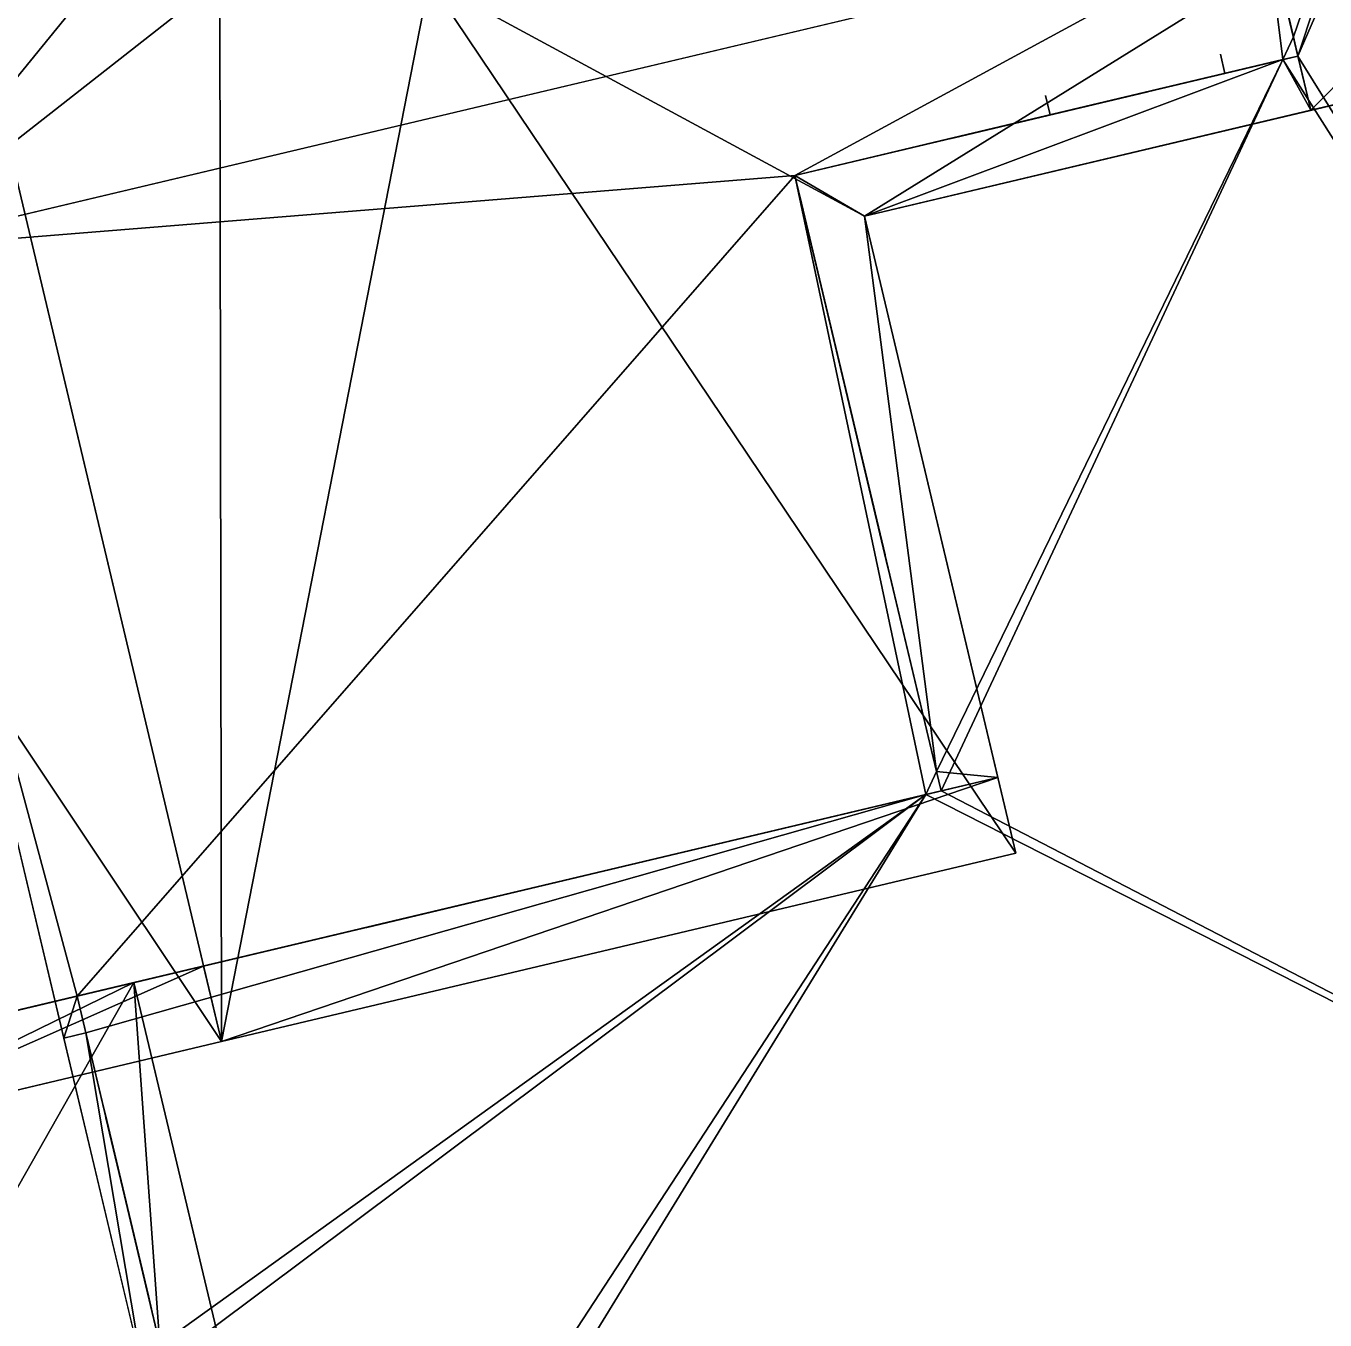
# Model space of a CAD drawing. Extents: x -324 to 583, y -546 to 160.
# Drawn here: x 198.3 to 394.4, y -428.2 to -232.8 of the extents above; entities that cross this region are included whole.
import ezdxf

# ---------------------------------------------------------------- set-up
doc = ezdxf.new("R2010")
doc.units = 0
doc.header["$MEASUREMENT"] = 0
doc.layers.get('0').update_dxf_attribs({"color": 13, "linetype": 'CONTINUOUS'})
doc.layers.add('ANNOTATIONS', color=22, linetype='CONTINUOUS')

# ---------------------------------------------------------------- blocks, each defined once
blk = doc.blocks.new('GROUP8_1')
at = {"color": 0}
for p, q in [((0, 43.71, 0), (-55.68, 43.71)), ((-55.68, 43.71), (-55.68, 0, 0)), ((0, 0), (0, 43.71, 0)), ((-55.68, 0, 0), (0, 0))]:
    blk.add_line(p, q, dxfattribs=at)
mesh = blk.add_polyface(dxfattribs=at)
corners = [(0, 0), (-55.68, 43.71), (-55.68, 0, 0), (0, 43.71, 0)]
mesh.append_faces([[corners[k] for k in face] for face in [(0, 1, 2), (1, 0, 3)]], dxfattribs={"vtx0": -1, "color": 0})
blk = doc.blocks.new('GROUP10_1')
at = {"color": 0}
for p, q in [((27.03, 49.16), (0, 49.16)), ((0, 49.16), (0, 0)), ((27.03, 0), (27.03, 49.16)), ((0, 0), (27.03, 0))]:
    blk.add_line(p, q, dxfattribs=at)
mesh = blk.add_polyface(dxfattribs=at)
corners = [(27.03, 0), (0, 49.16), (0, 0), (27.03, 49.16)]
mesh.append_faces([[corners[k] for k in face] for face in [(0, 1, 2), (1, 0, 3)]], dxfattribs={"vtx0": -1, "color": 0})
blk = doc.blocks.new('GROUP9_1')
at = {"color": 0}
for p, q in [((0, 40.38), (-52.19, 40.38)), ((-52.19, 40.38), (-52.19, 0)), ((0, 0), (0, 40.38)), ((-52.19, 0), (0, 0))]:
    blk.add_line(p, q, dxfattribs=at)
mesh = blk.add_polyface(dxfattribs=at)
corners = [(0, 0), (-52.19, 40.38), (-52.19, 0), (0, 40.38)]
mesh.append_faces([[corners[k] for k in face] for face in [(0, 1, 2), (1, 0, 3)]], dxfattribs={"vtx0": -1, "color": 0})

msp = doc.modelspace()

# ---------------------------------------------------------------- linework, layer by layer
at = {"color": 0}
for p, q in [((227.84, -386.18, 150.84), (165.46, -123.5, 150.84)), ((227.84, -386.18, 150.84), (165.46, -123.5, 150.84)), ((389.65, -234.46, 95.79), (371.91, -159.75, 95.79)), ((389.65, -234.46, 95.79), (371.91, -159.75, 95.79)), ((392.29, -245.57, 102.79), (380.78, -197.1, 121.04)), ((392.29, -245.57, 102.79), (380.78, -197.1, 121.04)), ((175.79, -266.59, -1.51), (385.46, -216.8, -1.51)), ((175.79, -266.59, -1.51), (385.46, -216.8, -1.51)), ((385.46, -216.8, -1.51), (389.65, -234.46, -1.51)), ((385.46, -216.8, -1.51), (389.65, -234.46, -1.51)), ((385.46, -216.8, -1.51), (389.65, -234.46, -1.51)), ((259.17, -225.98, 128.75), (324.92, -261.56, 110.51)), ((259.17, -225.98, 128.75), (324.92, -261.56, 110.51)), ((470.16, -227.08, 110.51), (324.92, -261.56, 110.51)), ((470.16, -227.08, 110.51), (324.92, -261.56, 110.51)), ((470.16, -227.08, 102.79), (392.29, -245.57, 102.79)), ((470.16, -227.08, 102.79), (392.29, -245.57, 102.79)), ((389.65, -234.46, 95.79), (390.34, -237.38, 95.79)), ((389.65, -234.46, -1.51), (390.34, -237.38, -1.51)), ((389.65, -234.46, -1.51), (389.65, -234.46, 95.79)), ((389.65, -234.46, 95.79), (390.34, -237.38, 95.79)), ((389.65, -234.46, -1.51), (390.34, -237.38, -1.51)), ((389.65, -234.46, -1.51), (389.65, -234.46, 95.79)), ((389.65, -234.46, -1.51), (390.34, -237.38, -1.51)), ((378.62, -237.08, 89.45), (379.31, -240, 89.45)), ((378.62, -237.08, 89.45), (378.62, -237.08, 7.64)), ((379.31, -240, 7.64), (378.62, -237.08, 7.64)), ((314.4, -255.41, -54.54), (390.34, -237.38, -33.95)), ((314.4, -255.41, 102.79), (388.06, -237.92, 102.79)), ((314.4, -255.41, -1.51), (388.06, -237.92, -1.51)), ((314.4, -255.41, -1.51), (388.06, -237.92, -1.51)), ((314.4, -255.41, 102.79), (388.06, -237.92, 102.79)), ((314.4, -255.41, -1.51), (388.06, -237.92, -1.51)), ((314.4, -255.41, -1.51), (388.06, -237.92, -1.51)), ((390.34, -237.38, 102.79), (388.06, -237.92, 102.79)), ((388.06, -237.92, -1.51), (390.34, -237.38, -1.51)), ((390.34, -237.38, 102.79), (388.06, -237.92, 102.79)), ((388.06, -237.92, -1.51), (390.34, -237.38, -1.51)), ((388.06, -237.92, -1.51), (390.34, -237.38, -1.51)), ((388.06, -237.92, -1.51), (390.34, -237.38, -1.51)), ((388.06, -237.92, 102.79), (388.06, -237.92, -1.51)), ((388.06, -237.92, 102.79), (388.06, -237.92, -1.51)), ((390.34, -237.38, 102.79), (392.29, -245.57, 102.79)), ((390.34, -237.38, 95.79), (390.34, -237.38, 102.79)), ((390.34, -237.38, 102.79), (392.29, -245.57, 102.79)), ((390.34, -237.38, 95.79), (390.34, -237.38, -1.51)), ((390.34, -237.38, 95.79), (390.34, -237.38, 102.79)), ((390.34, -237.38, 95.79), (390.34, -237.38, -1.51)), ((390.34, -237.38, -33.95), (390.34, -237.38, -1.51)), ((336.32, -250.2, 87.1), (369.89, -242.23, 87.1)), ((336.32, -250.2, 39.82), (369.89, -242.23, 39.82)), ((336.32, -250.2, 87.1), (369.89, -242.23, 87.1)), ((336.32, -250.2, 39.82), (369.89, -242.23, 39.82)), ((338.42, -249.71, 43.73), (368.05, -242.67, 43.73)), ((368.05, -242.67, 83.06), (338.42, -249.71, 83.06)), ((368.05, -242.67, 83.06), (338.42, -249.71, 83.06)), ((338.42, -249.71, 43.73), (368.05, -242.67, 43.73)), ((339.12, -249.54, 44.48), (367.65, -242.76, 44.48)), ((367.65, -242.76, 82.36), (339.12, -249.54, 82.36)), ((367.65, -242.76, 82.36), (339.12, -249.54, 82.36)), ((339.12, -249.54, 44.48), (367.65, -242.76, 44.48)), ((367.65, -242.76, 44.48), (367.65, -242.76, 82.36)), ((367.65, -242.76, 44.48), (367.65, -242.76, 82.36)), ((368.05, -242.67, 43.73), (368.05, -242.67, 83.06)), ((368.05, -242.67, 43.73), (368.05, -242.67, 83.06)), ((369.89, -242.23, 39.82), (369.89, -242.23, 87.1)), ((369.89, -242.23, 39.82), (369.89, -242.23, 87.1)), ((352.93, -246.26, 89.45), (352.24, -243.34, 89.45)), ((352.24, -243.34, 7.64), (352.93, -246.26, 7.64)), ((336.32, -250.2, 87.1), (336.32, -250.2, 39.82)), ((336.32, -250.2, 87.1), (336.32, -250.2, 39.82)), ((338.42, -249.71, 83.06), (338.42, -249.71, 43.73)), ((338.42, -249.71, 83.06), (338.42, -249.71, 43.73)), ((339.12, -249.54, 82.36), (339.12, -249.54, 44.48)), ((339.12, -249.54, 82.36), (339.12, -249.54, 44.48)), ((335.77, -345.42, 102.79), (314.4, -255.41, 102.79)), ((314.4, -255.41, 87.1), (328.74, -315.83, 87.1)), ((328.74, -315.83, 36.47), (314.4, -255.41, 36.47)), ((314.4, -255.41, 36.47), (314.4, -255.41, 87.1)), ((335.77, -345.42, -1.51), (314.4, -255.41, -1.51)), ((335.77, -345.42, 0.49), (314.4, -255.41, -1.51)), ((314.4, -255.41, -54.54), (314.4, -255.41, -1.51)), ((314.4, -255.41, 87.1), (314.4, -255.41, 102.79)), ((314.4, -255.41, 36.47), (314.4, -255.41, 87.1)), ((314.4, -255.41, -1.51), (314.4, -255.41, 36.47)), ((314.4, -255.41, -54.54), (314.4, -255.41, -1.51)), ((335.77, -345.42, -1.51), (314.4, -255.41, -1.51)), ((336.46, -348.34, -71.89), (314.4, -255.41, -54.54)), ((335.77, -345.42, -1.51), (314.4, -255.41, -1.51)), ((335.77, -345.42, 0.49), (314.4, -255.41, -1.51)), ((314.4, -255.41, -1.51), (314.4, -255.41, 36.47)), ((328.74, -315.83, 36.47), (314.4, -255.41, 36.47)), ((314.4, -255.41, 87.1), (328.74, -315.83, 87.1)), ((314.4, -255.41, 87.1), (314.4, -255.41, 102.79)), ((335.77, -345.42, 102.79), (314.4, -255.41, 102.79)), ((335.77, -345.42, -1.51), (314.4, -255.41, -1.51)), ((314.94, -257.71, 38.85), (314.94, -257.71, 84.72)), ((314.94, -257.71, 84.72), (328.2, -313.54, 84.72)), ((314.94, -257.71, 38.85), (328.2, -313.54, 38.85)), ((314.94, -257.71, 38.85), (328.2, -313.54, 38.85)), ((314.94, -257.71, 84.72), (328.2, -313.54, 84.72)), ((314.94, -257.71, 38.85), (314.94, -257.71, 84.72)), ((345.04, -346.3, 102.79), (324.92, -261.56, 102.79)), ((324.92, -261.56, 102.79), (324.92, -261.56, 110.51)), ((324.92, -261.56, 110.51), (347.75, -357.71, 110.51)), ((345.04, -346.3, 102.79), (324.92, -261.56, 102.79)), ((324.92, -261.56, 110.51), (347.75, -357.71, 110.51)), ((324.92, -261.56, 102.79), (324.92, -261.56, 110.51)), ((204.06, -385.67, -1.51), (175.79, -266.59, -1.51)), ((328.2, -313.54, 84.72), (328.2, -313.54, 38.85)), ((328.2, -313.54, 84.72), (328.2, -313.54, 38.85)), ((328.74, -315.83, 87.1), (328.74, -315.83, 36.47)), ((328.74, -315.83, 87.1), (328.74, -315.83, 36.47)), ((225.13, -374.78, 143.13), (345.04, -346.3, 102.79)), ((225.13, -374.78, 143.13), (345.04, -346.3, 102.79)), ((335.77, -345.42, 102.79), (336.46, -348.34, 102.79)), ((335.77, -345.42, -1.51), (335.77, -345.42, 0.15)), ((335.77, -345.42, 0.15), (336.46, -348.34, 0.2)), ((336.46, -348.34, -1.51), (335.77, -345.42, -1.51)), ((335.77, -345.42, 0.15), (335.77, -345.42, 0.49)), ((336.46, -348.34, 0.55), (335.77, -345.42, 0.49)), ((335.77, -345.42, 0.15), (336.46, -348.34, 0.2)), ((335.77, -345.42, -1.51), (335.77, -345.42, 0.15)), ((335.77, -345.42, 0.15), (335.77, -345.42, 0.49)), ((336.46, -348.34, -1.51), (335.77, -345.42, -1.51)), ((336.46, -348.34, -1.51), (335.77, -345.42, -1.51)), ((336.46, -348.34, 0.55), (335.77, -345.42, 0.49)), ((335.77, -345.42, 102.79), (336.46, -348.34, 102.79)), ((336.46, -348.34, -1.51), (335.77, -345.42, -1.51)), ((345.04, -346.3, 102.79), (336.46, -348.34, 102.79)), ((345.04, -346.3, 102.79), (336.46, -348.34, 102.79)), ((347.75, -357.71, 102.79), (345.04, -346.3, 102.79)), ((347.75, -357.71, 102.79), (345.04, -346.3, 102.79)), ((206.05, -379.31, -71.89), (336.46, -348.34, -71.89)), ((206.05, -379.31, 95.66), (334.18, -348.88, 95.66)), ((206.05, -379.31, -1.51), (334.18, -348.88, -1.51)), ((206.05, -379.31, -1.51), (334.18, -348.88, -1.51)), ((206.05, -379.31, 95.66), (334.18, -348.88, 95.66)), ((206.05, -379.31, -1.51), (334.18, -348.88, -1.51)), ((206.05, -379.31, -1.51), (334.18, -348.88, -1.51)), ((336.46, -348.34, 95.66), (334.18, -348.88, 95.66)), ((334.18, -348.88, -1.51), (336.46, -348.34, -1.51)), ((334.18, -348.88, -1.51), (336.46, -348.34, -1.51)), ((334.18, -348.88, -1.51), (336.46, -348.34, -1.51)), ((336.46, -348.34, 95.66), (334.18, -348.88, 95.66)), ((334.18, -348.88, -1.51), (336.46, -348.34, -1.51)), ((334.18, -348.88, 95.66), (334.18, -348.88, -1.51)), ((334.18, -348.88, 95.66), (334.18, -348.88, -1.51)), ((336.46, -348.34, 102.79), (336.46, -348.34, 95.66)), ((336.46, -348.34, -1.51), (336.46, -348.34, -71.89)), ((336.46, -348.34, -1.51), (336.46, -348.34, 0.2)), ((336.46, -348.34, 0.2), (336.46, -348.34, 0.55)), ((336.46, -348.34, -1.51), (336.46, -348.34, -71.89)), ((336.46, -348.34, -1.51), (336.46, -348.34, 0.2)), ((336.46, -348.34, 0.2), (336.46, -348.34, 0.55)), ((336.46, -348.34, 102.79), (336.46, -348.34, 95.66)), ((347.75, -357.71, 110.51), (227.84, -386.18, 150.84)), ((347.75, -357.71, 110.51), (227.84, -386.18, 150.84)), ((246.39, -369.73, 38.3), (292.85, -358.7, 38.3)), ((292.85, -358.7, 88.04), (246.39, -369.73, 88.04)), ((292.85, -358.7, 88.04), (246.39, -369.73, 88.04)), ((246.39, -369.73, 38.3), (292.85, -358.7, 38.3)), ((292.85, -358.7, 38.3), (292.85, -358.7, 88.04)), ((292.85, -358.7, 38.3), (292.85, -358.7, 88.04)), ((347.75, -357.71, 110.51), (347.75, -357.71, 102.79)), ((347.75, -357.71, 110.51), (347.75, -357.71, 102.79)), ((290.3, -359.3, 84.67), (248.94, -369.12, 84.67)), ((248.94, -369.12, 41.68), (290.3, -359.3, 41.68)), ((248.94, -369.12, 41.68), (290.3, -359.3, 41.68)), ((290.3, -359.3, 84.67), (248.94, -369.12, 84.67)), ((290.3, -359.3, 84.67), (290.3, -359.3, 41.68)), ((290.3, -359.3, 84.67), (290.3, -359.3, 41.68)), ((246.39, -369.73, 88.04), (246.39, -369.73, 38.3)), ((246.39, -369.73, 88.04), (246.39, -369.73, 38.3)), ((248.94, -369.12, 41.68), (248.94, -369.12, 84.67)), ((248.94, -369.12, 41.68), (248.94, -369.12, 84.67)), ((163.97, -389.3, 122.56), (225.13, -374.78, 143.13)), ((163.97, -389.3, 122.56), (225.13, -374.78, 143.13)), ((225.13, -374.78, 143.13), (227.84, -386.18, 143.13)), ((225.13, -374.78, 143.13), (227.84, -386.18, 143.13)), ((163.97, -389.3, 122.56), (214.63, -377.27, 110.51)), ((163.97, -389.3, 122.56), (214.63, -377.27, 110.51)), ((206.05, -379.31, 102.79), (214.63, -377.27, 102.79)), ((206.05, -379.31, 102.79), (214.63, -377.27, 102.79)), ((214.63, -377.27, 102.79), (227.83, -432.86, 102.79)), ((214.63, -377.27, 102.79), (227.83, -432.86, 102.79)), ((214.63, -377.27, 102.79), (214.63, -377.27, 110.51)), ((214.63, -377.27, 110.51), (230.8, -445.33, 110.51)), ((214.63, -377.27, 110.51), (230.8, -445.33, 110.51)), ((214.63, -377.27, 102.79), (214.63, -377.27, 110.51)), ((218.56, -431.98, 102.79), (206.05, -379.31, 102.79)), ((206.05, -379.31, 95.66), (206.05, -379.31, 102.79)), ((218.56, -431.98, 102.79), (206.05, -379.31, 102.79)), ((206.05, -379.31, -1.51), (207.38, -384.88, -1.51)), ((206.05, -379.31, -1.51), (206.05, -379.31, 95.66)), ((206.05, -379.31, -1.51), (206.05, -379.31, -71.89)), ((206.05, -379.31, -1.51), (207.38, -384.88, -1.51)), ((206.05, -379.31, 95.66), (206.05, -379.31, 102.79)), ((206.05, -379.31, -1.51), (206.05, -379.31, -71.89)), ((206.05, -379.31, -1.51), (207.38, -384.88, -1.51)), ((206.05, -379.31, -1.51), (206.05, -379.31, 95.66)), ((206.05, -379.31, -1.51), (207.38, -384.88, -1.51)), ((227.84, -386.18, 150.84), (153.99, -403.72, 125.57)), ((227.84, -386.18, 150.84), (153.99, -403.72, 125.57)), ((227.84, -386.18, 143.13), (166.68, -400.71, 122.56)), ((227.84, -386.18, 143.13), (166.68, -400.71, 122.56)), ((207.38, -384.88, -1.51), (204.06, -385.67, -1.51)), ((207.38, -384.88, -1.51), (204.06, -385.67, -1.51)), ((215.94, -435.68, -1.51), (204.06, -385.67, -1.51)), ((207.38, -384.88, -1.51), (218.56, -431.98, -1.51)), ((207.38, -384.88, -1.51), (218.56, -431.98, -1.51)), ((207.38, -384.88, -1.51), (218.56, -431.98, -1.51)), ((207.38, -384.88, -1.51), (218.56, -431.98, -1.51)), ((217.39, -427.02, 37.37), (209.69, -394.61, 37.37)), ((209.69, -394.61, 37.37), (209.69, -394.61, 93.36)), ((209.69, -394.61, 93.36), (217.39, -427.02, 93.36)), ((209.69, -394.61, 93.36), (217.39, -427.02, 93.36)), ((209.69, -394.61, 37.37), (209.69, -394.61, 93.36)), ((217.39, -427.02, 37.37), (209.69, -394.61, 37.37)), ((210.27, -397.05, 39.9), (210.27, -397.05, 90.82)), ((210.27, -397.05, 39.9), (216.81, -424.58, 39.9)), ((216.81, -424.58, 90.82), (210.27, -397.05, 90.82)), ((216.81, -424.58, 90.82), (210.27, -397.05, 90.82)), ((210.27, -397.05, 39.9), (216.81, -424.58, 39.9)), ((210.27, -397.05, 39.9), (210.27, -397.05, 90.82)), ((216.81, -424.58, 39.9), (216.81, -424.58, 90.82)), ((216.81, -424.58, 39.9), (216.81, -424.58, 90.82)), ((217.39, -427.02, 93.36), (217.39, -427.02, 37.37)), ((217.39, -427.02, 93.36), (217.39, -427.02, 37.37))]:
    msp.add_line(p, q, dxfattribs=at)
at = {"color": 253}
for p, q in [((324.92, -261.56, 102.79), (392.29, -245.57, 102.79)), ((324.92, -261.56, 102.79), (392.29, -245.57, 102.79)), ((335.77, -345.42, 0.49), (335.77, -345.42, 102.79)), ((335.77, -345.42, 0.49), (335.77, -345.42, 102.79)), ((336.46, -348.34, 0.55), (336.46, -348.34, 95.66)), ((336.46, -348.34, 0.55), (336.46, -348.34, 95.66)), ((227.84, -386.18, 143.13), (347.75, -357.71, 102.79)), ((227.84, -386.18, 143.13), (347.75, -357.71, 102.79))]:
    msp.add_line(p, q, dxfattribs=at)
at = {"color": 47}
msp.add_line((219.26, -434.9, -14.64), (206.05, -379.31, -71.89), dxfattribs=at)

# ---------------------------------------------------------------- block references
at = {"layer": 'ANNOTATIONS', "color": 9, "extrusion": (0.972945, 0.231036, 1.24618e-07), "yscale": 1.009999999999995, "zscale": 0.7819420000000115}
msp.add_blockref('GROUP8_1', (-324.35, 39.71, 246.88), dxfattribs=at)
at = {"layer": 'ANNOTATIONS', "color": 9, "extrusion": (0.231036, -0.972945, 1.93461e-15), "xscale": 0.7819420000000008, "yscale": 1.01, "rotation": 360}
msp.add_blockref('GROUP9_1', (198.58, 42.78, 416.65), dxfattribs=at)
at = {"layer": 'ANNOTATIONS', "color": 9, "extrusion": (0.972945, 0.231036, 0), "yscale": 1.01, "zscale": 0.7819420000000011}
msp.add_blockref('GROUP10_1', (-462.55, 40.54, 112.85), dxfattribs=at)

# ---------------------------------------------------------------- meshes
at = {"color": 8}
mesh = msp.add_polyface(dxfattribs=at)
corners = [(347.75, -357.71, 110.51), (259.17, -225.98, 128.75), (227.84, -386.18, 150.84), (324.92, -261.56, 110.51), (226.99, 150.84, 110.51), (165.46, -123.5, 150.84), (301.9, -164.64, 110.51)]
mesh.append_faces([[corners[k] for k in face] for face in [(1, 0, 3), (2, 4, 5), (4, 1, 6)]], dxfattribs={"vtx0": -1, "color": 8})
mesh.append_faces([[corners[k] for k in face] for face in [(0, 1, 2)]], dxfattribs={"vtx0": -1, "vtx1": -1, "color": 8})
mesh.append_faces([[corners[k] for k in face] for face in [(4, 2, 1)]], dxfattribs={"vtx0": -1, "vtx1": -1, "vtx2": -1, "color": 8})
at = {"color": 55}
mesh = msp.add_polyface(dxfattribs=at)
corners = [(232.34, -504.74, -1.51), (216.97, -435.44, -1.51), (215.94, -435.68, -1.51), (219.26, -434.9, -1.51), (207.38, -384.88, -1.51), (334.18, -348.88, -1.51), (206.05, -379.31, -1.51), (218.56, -431.98, -1.51), (234.06, -512.01, -1.51), (517.61, -442.17, -1.51), (336.46, -348.34, -1.51), (388.06, -237.92, -1.51), (390.34, -237.38, -1.51), (442.15, -118.17, -1.51), (437.05, -96.18, -1.51), (442.07, -117.32, -1.51), (446.89, -138.13, -1.51), (461.3, -198.79, -1.51), (466.18, -219.37, -1.51), (466.29, -219.34, -1.51), (473.35, -249.04, -1.51), (516.49, -437.27, -1.51), (286.87, -139.48, -1.51), (338.82, -119.5, -1.51), (285.15, -132.25, -1.51), (294.88, -173.24, -1.51), (368.55, -155.75, -1.51), (370.9, -155.48, -1.51), (371.91, -159.75, -1.51), (376.07, -177.28, -1.51), (385.46, -216.8, -1.51), (389.65, -234.46, -1.51), (335.77, -345.42, -1.51), (314.4, -255.41, -1.51)]
mesh.append_faces([[corners[k] for k in face] for face in [(0, 1, 2), (4, 5, 6), (14, 13, 15), (20, 9, 21), (22, 23, 24), (32, 11, 33)]], dxfattribs={"vtx0": -1, "color": 55})
mesh.append_faces([[corners[k] for k in face] for face in [(1, 0, 3), (5, 9, 10), (11, 9, 12), (13, 9, 16), (16, 9, 17), (17, 9, 18), (18, 9, 19), (19, 9, 20), (23, 26, 14)]], dxfattribs={"vtx0": -1, "vtx1": -1, "color": 55})
mesh.append_faces([[corners[k] for k in face] for face in [(5, 3, 0), (10, 9, 11), (12, 9, 13), (12, 13, 14)]], dxfattribs={"vtx0": -1, "vtx1": -1, "vtx2": -1, "color": 55})
mesh.append_faces([[corners[k] for k in face] for face in [(5, 4, 7), (5, 7, 3), (5, 0, 8), (5, 8, 9), (23, 22, 25), (23, 25, 26), (14, 26, 27), (14, 27, 28), (14, 28, 29), (14, 29, 30), (14, 30, 31), (14, 31, 12), (11, 32, 10)]], dxfattribs={"vtx0": -1, "vtx2": -1, "color": 55})
at = {"color": 8}
mesh = msp.add_polyface(dxfattribs=at)
corners = [(167.44, -460.38, 125.57), (153.99, -403.72, 125.57), (108.54, -474.36, 105.43), (158.01, -281.51, 136.28), (105.95, -397.35, 110.51), (227.84, -386.18, 150.84), (165.46, -123.5, 150.84)]
mesh.append_faces([[corners[k] for k in face] for face in [(2, 3, 4), (3, 5, 6)]], dxfattribs={"vtx0": -1, "color": 8})
mesh.append_faces([[corners[k] for k in face] for face in [(3, 2, 1)]], dxfattribs={"vtx0": -1, "vtx1": -1, "vtx2": -1, "color": 8})
mesh.append_faces([[corners[k] for k in face] for face in [(3, 1, 5)]], dxfattribs={"vtx0": -1, "vtx2": -1, "color": 8})
mesh.append_faces([[corners[k] for k in face] for face in [(0, 1, 2)]], dxfattribs={"vtx1": -1, "color": 8})
at = {"color": 0}
mesh = msp.add_polyface(dxfattribs=at)
corners = [(285.15, -132.25, -1.51), (175.79, -266.59, -1.51), (151.43, -164, -1.51), (294.88, -173.24, -1.51), (385.46, -216.8, -1.51), (286.87, -139.48, -1.51), (370.9, -155.48, -1.51), (371.91, -159.75, -1.51), (376.07, -177.28, -1.51)]
mesh.append_faces([[corners[k] for k in face] for face in [(0, 1, 2), (3, 0, 5), (4, 7, 8)]], dxfattribs={"vtx0": -1, "color": 0})
mesh.append_faces([[corners[k] for k in face] for face in [(1, 3, 4)]], dxfattribs={"vtx0": -1, "vtx1": -1, "color": 0})
mesh.append_faces([[corners[k] for k in face] for face in [(1, 0, 3)]], dxfattribs={"vtx0": -1, "vtx1": -1, "vtx2": -1, "color": 0})
mesh.append_faces([[corners[k] for k in face] for face in [(4, 3, 6), (4, 6, 7)]], dxfattribs={"vtx0": -1, "vtx2": -1, "color": 0})
at = {"color": 253}
mesh = msp.add_polyface(dxfattribs=at)
corners = [(389.65, -234.46, 95.79), (390.34, -237.38, 102.79), (390.34, -237.38, 95.79), (371.22, -156.83, 95.79), (371.22, -156.83, 102.79), (371.91, -159.75, 95.79), (380.78, -197.1, 121.04), (392.29, -245.57, 102.79), (369.27, -148.64, 102.79)]
mesh.append_faces([[corners[k] for k in face] for face in [(0, 1, 2), (1, 6, 7), (6, 4, 8)]], dxfattribs={"vtx0": -1, "color": 253})
mesh.append_faces([[corners[k] for k in face] for face in [(6, 1, 0), (6, 5, 4)]], dxfattribs={"vtx0": -1, "vtx1": -1, "vtx2": -1, "color": 253})
mesh.append_faces([[corners[k] for k in face] for face in [(6, 0, 5)]], dxfattribs={"vtx0": -1, "vtx2": -1, "color": 253})
mesh.append_faces([[corners[k] for k in face] for face in [(3, 4, 5)]], dxfattribs={"vtx1": -1, "color": 253})
at = {"color": 43}
mesh = msp.add_polyface(dxfattribs=at)
corners = [(385.46, -216.8, -1.51), (389.65, -234.46, 95.79), (389.65, -234.46, -1.51), (385.46, -216.8, 85.15), (371.91, -159.75, -1.51), (376.07, -177.28, 85.15), (376.07, -177.28, -1.51), (371.91, -159.75, 95.79)]
mesh.append_faces([[corners[k] for k in face] for face in [(0, 1, 2), (4, 5, 6)]], dxfattribs={"vtx0": -1, "color": 43})
mesh.append_faces([[corners[k] for k in face] for face in [(7, 5, 4)]], dxfattribs={"vtx0": -1, "vtx1": -1, "color": 43})
mesh.append_faces([[corners[k] for k in face] for face in [(1, 0, 3), (3, 7, 1), (7, 3, 5)]], dxfattribs={"vtx0": -1, "vtx2": -1, "color": 43})
at = {"color": 8}
mesh = msp.add_polyface(dxfattribs=at)
corners = [(324.92, -261.56, 110.51), (458.65, -178.61, 128.75), (259.17, -225.98, 128.75), (470.16, -227.08, 110.51)]
mesh.append_faces([[corners[k] for k in face] for face in [(0, 1, 2), (1, 0, 3)]], dxfattribs={"vtx0": -1, "color": 8})
at = {"color": 0}
mesh = msp.add_polyface(dxfattribs=at)
corners = [(458.65, -178.61, 121.04), (392.29, -245.57, 102.79), (380.78, -197.1, 121.04), (470.16, -227.08, 102.79), (468.17, -218.69, 105.95)]
mesh.append_faces([[corners[k] for k in face] for face in [(0, 1, 2), (3, 0, 4)]], dxfattribs={"vtx0": -1, "color": 0})
mesh.append_faces([[corners[k] for k in face] for face in [(1, 0, 3)]], dxfattribs={"vtx0": -1, "vtx1": -1, "color": 0})
mesh = msp.add_polyface(dxfattribs=at)
corners = [(207.38, -384.88, -1.51), (206.05, -379.31, -1.51), (204.06, -385.67, -1.51), (334.18, -348.88, -1.51), (314.4, -255.41, -1.51), (335.77, -345.42, -1.51), (336.46, -348.34, -1.51), (175.79, -266.59, -1.51), (385.46, -216.8, -1.51), (388.06, -237.92, -1.51), (389.65, -234.46, -1.51), (390.34, -237.38, -1.51)]
mesh.append_faces([[corners[k] for k in face] for face in [(5, 3, 6), (10, 9, 11)]], dxfattribs={"vtx0": -1, "color": 0})
mesh.append_faces([[corners[k] for k in face] for face in [(3, 4, 1), (4, 3, 5), (7, 4, 8), (8, 9, 10)]], dxfattribs={"vtx0": -1, "vtx1": -1, "color": 0})
mesh.append_faces([[corners[k] for k in face] for face in [(4, 7, 1)]], dxfattribs={"vtx0": -1, "vtx1": -1, "vtx2": -1, "color": 0})
mesh.append_faces([[corners[k] for k in face] for face in [(1, 7, 2), (8, 4, 9)]], dxfattribs={"vtx0": -1, "vtx2": -1, "color": 0})
mesh.append_faces([[corners[k] for k in face] for face in [(0, 1, 2)]], dxfattribs={"vtx1": -1, "color": 0})
at = {"color": 253}
mesh = msp.add_polyface(dxfattribs=at)
corners = [(470.16, -227.08, 110.51), (392.29, -245.57, 102.79), (470.16, -227.08, 102.79), (324.92, -261.56, 102.79), (324.92, -261.56, 110.51)]
mesh.append_faces([[corners[k] for k in face] for face in [(0, 1, 2), (3, 0, 4)]], dxfattribs={"vtx0": -1, "color": 253})
mesh.append_faces([[corners[k] for k in face] for face in [(1, 0, 3)]], dxfattribs={"vtx0": -1, "vtx1": -1, "color": 253})
mesh = msp.add_polyface(dxfattribs=at)
corners = [(389.65, -234.46, -1.51), (390.34, -237.38, 95.79), (390.34, -237.38, -1.51), (389.65, -234.46, 95.79)]
mesh.append_faces([[corners[k] for k in face] for face in [(0, 1, 2), (1, 0, 3)]], dxfattribs={"vtx0": -1, "color": 253})
at = {"color": 0}
mesh = msp.add_polyface(dxfattribs=at)
corners = [(324.92, -261.56, 102.79), (335.77, -345.42, 102.79), (314.4, -255.41, 102.79), (345.04, -346.3, 102.79), (336.46, -348.34, 102.79), (388.06, -237.92, 102.79), (392.29, -245.57, 102.79), (390.34, -237.38, 102.79)]
mesh.append_faces([[corners[k] for k in face] for face in [(1, 3, 4), (6, 5, 7)]], dxfattribs={"vtx0": -1, "color": 0})
mesh.append_faces([[corners[k] for k in face] for face in [(5, 0, 2), (0, 5, 6)]], dxfattribs={"vtx0": -1, "vtx1": -1, "color": 0})
mesh.append_faces([[corners[k] for k in face] for face in [(0, 1, 2), (1, 0, 3)]], dxfattribs={"vtx0": -1, "vtx2": -1, "color": 0})
at = {"color": 47}
mesh = msp.add_polyface(dxfattribs=at)
corners = [(390.34, -237.38, -33.95), (314.4, -255.41, -1.51), (314.4, -255.41, -54.54), (390.34, -237.38, -1.51), (388.06, -237.92, -1.51)]
mesh.append_faces([[corners[k] for k in face] for face in [(0, 1, 2), (1, 3, 4)]], dxfattribs={"vtx0": -1, "color": 47})
mesh.append_faces([[corners[k] for k in face] for face in [(1, 0, 3)]], dxfattribs={"vtx0": -1, "vtx2": -1, "color": 47})
at = {"color": 43}
mesh = msp.add_polyface(dxfattribs=at)
corners = [(388.06, -237.92, -1.51), (369.89, -242.23, 39.82), (314.4, -255.41, -1.51), (388.06, -237.92, 102.79), (314.4, -255.41, 36.47), (369.89, -242.23, 87.1), (336.32, -250.2, 87.1), (314.4, -255.41, 87.1), (314.4, -255.41, 102.79), (336.32, -250.2, 39.82)]
mesh.append_faces([[corners[k] for k in face] for face in [(7, 3, 8)]], dxfattribs={"vtx0": -1, "color": 43})
mesh.append_faces([[corners[k] for k in face] for face in [(0, 1, 2), (2, 1, 4), (1, 3, 5), (5, 3, 6), (4, 9, 7), (9, 4, 1)]], dxfattribs={"vtx0": -1, "vtx1": -1, "color": 43})
mesh.append_faces([[corners[k] for k in face] for face in [(6, 3, 7)]], dxfattribs={"vtx0": -1, "vtx1": -1, "vtx2": -1, "color": 43})
mesh.append_faces([[corners[k] for k in face] for face in [(1, 0, 3), (7, 9, 6)]], dxfattribs={"vtx0": -1, "vtx2": -1, "color": 43})
at = {"color": 0}
mesh = msp.add_polyface(dxfattribs=at)
corners = [(390.34, -237.38, 95.79), (388.06, -237.92, -1.51), (390.34, -237.38, -1.51), (388.06, -237.92, 102.79), (390.34, -237.38, 102.79)]
mesh.append_faces([[corners[k] for k in face] for face in [(0, 1, 2), (3, 0, 4)]], dxfattribs={"vtx0": -1, "color": 0})
mesh.append_faces([[corners[k] for k in face] for face in [(1, 0, 3)]], dxfattribs={"vtx0": -1, "vtx1": -1, "color": 0})
mesh = msp.add_polyface(dxfattribs=at)
corners = [(369.89, -242.23, 39.82), (368.05, -242.67, 43.73), (336.32, -250.2, 39.82), (369.89, -242.23, 87.1), (368.05, -242.67, 83.06), (338.42, -249.71, 83.06), (338.42, -249.71, 43.73), (336.32, -250.2, 87.1)]
mesh.append_faces([[corners[k] for k in face] for face in [(0, 1, 2), (1, 3, 4), (4, 3, 5), (2, 6, 7), (6, 2, 1), (7, 5, 3)]], dxfattribs={"vtx0": -1, "vtx1": -1, "color": 0})
mesh.append_faces([[corners[k] for k in face] for face in [(1, 0, 3), (7, 6, 5)]], dxfattribs={"vtx0": -1, "vtx2": -1, "color": 0})
mesh = msp.add_polyface(dxfattribs=at)
corners = [(368.05, -242.67, 43.73), (367.65, -242.76, 44.48), (338.42, -249.71, 43.73), (368.05, -242.67, 83.06), (367.65, -242.76, 82.36), (339.12, -249.54, 82.36), (339.12, -249.54, 44.48), (338.42, -249.71, 83.06)]
mesh.append_faces([[corners[k] for k in face] for face in [(0, 1, 2), (1, 3, 4), (4, 3, 5), (2, 6, 7), (6, 2, 1), (7, 5, 3)]], dxfattribs={"vtx0": -1, "vtx1": -1, "color": 0})
mesh.append_faces([[corners[k] for k in face] for face in [(1, 0, 3), (7, 6, 5)]], dxfattribs={"vtx0": -1, "vtx2": -1, "color": 0})
at = {"color": 9}
mesh = msp.add_polyface(dxfattribs=at)
corners = [(367.65, -242.76, 82.36), (339.12, -249.54, 44.48), (367.65, -242.76, 44.48), (339.12, -249.54, 82.36)]
mesh.append_faces([[corners[k] for k in face] for face in [(0, 1, 2), (1, 0, 3)]], dxfattribs={"vtx0": -1, "color": 9})
at = {"color": 253}
mesh = msp.add_polyface(dxfattribs=at)
corners = [(328.74, -315.83, 36.47), (328.2, -313.54, 38.85), (328.74, -315.83, 87.1), (314.4, -255.41, 36.47), (328.2, -313.54, 84.72), (314.94, -257.71, 38.85), (314.4, -255.41, 87.1), (314.94, -257.71, 84.72)]
mesh.append_faces([[corners[k] for k in face] for face in [(0, 1, 2), (1, 3, 5)]], dxfattribs={"vtx0": -1, "vtx1": -1, "color": 253})
mesh.append_faces([[corners[k] for k in face] for face in [(1, 0, 3), (2, 1, 4), (5, 3, 6), (4, 6, 2), (6, 4, 7), (6, 7, 5)]], dxfattribs={"vtx0": -1, "vtx2": -1, "color": 253})
at = {"color": 47}
mesh = msp.add_polyface(dxfattribs=at)
corners = [(314.4, -255.41, -1.51), (335.77, -345.42, 0.15), (335.77, -345.42, -1.51), (335.77, -345.42, 0.49)]
mesh.append_faces([[corners[k] for k in face] for face in [(0, 1, 2)]], dxfattribs={"vtx0": -1, "color": 47})
mesh.append_faces([[corners[k] for k in face] for face in [(0, 3, 1)]], dxfattribs={"vtx2": -1, "color": 47})
mesh = msp.add_polyface(dxfattribs=at)
corners = [(336.46, -348.34, -71.89), (335.77, -345.42, -1.51), (336.46, -348.34, -1.51), (314.4, -255.41, -54.54), (314.4, -255.41, -1.51)]
mesh.append_faces([[corners[k] for k in face] for face in [(0, 1, 2), (1, 3, 4)]], dxfattribs={"vtx0": -1, "color": 47})
mesh.append_faces([[corners[k] for k in face] for face in [(1, 0, 3)]], dxfattribs={"vtx0": -1, "vtx2": -1, "color": 47})
at = {"color": 43}
mesh = msp.add_polyface(dxfattribs=at)
corners = [(314.4, -255.41, -1.51), (328.74, -315.83, 36.47), (335.77, -345.42, 0.49), (314.4, -255.41, 36.47), (335.77, -345.42, 102.79), (328.74, -315.83, 87.1), (314.4, -255.41, 102.79), (314.4, -255.41, 87.1)]
mesh.append_faces([[corners[k] for k in face] for face in [(1, 0, 3), (6, 5, 7)]], dxfattribs={"vtx0": -1, "color": 43})
mesh.append_faces([[corners[k] for k in face] for face in [(0, 1, 2), (4, 5, 6), (5, 2, 1)]], dxfattribs={"vtx0": -1, "vtx1": -1, "color": 43})
mesh.append_faces([[corners[k] for k in face] for face in [(5, 4, 2)]], dxfattribs={"vtx0": -1, "vtx2": -1, "color": 43})
at = {"color": 0}
mesh = msp.add_polyface(dxfattribs=at)
corners = [(328.2, -313.54, 38.85), (328, -312.71, 39.71), (328, -312.71, 83.86), (314.94, -257.71, 38.85), (315.14, -258.53, 39.71), (314.94, -257.71, 84.72), (328.2, -313.54, 84.72), (315.14, -258.53, 83.86)]
mesh.append_faces([[corners[k] for k in face] for face in [(1, 3, 4), (6, 2, 5)]], dxfattribs={"vtx0": -1, "vtx1": -1, "color": 0})
mesh.append_faces([[corners[k] for k in face] for face in [(0, 1, 2), (1, 0, 3), (4, 3, 5), (2, 6, 0), (5, 2, 7), (5, 7, 4)]], dxfattribs={"vtx0": -1, "vtx2": -1, "color": 0})
at = {"color": 253}
mesh = msp.add_polyface(dxfattribs=at)
corners = [(345.04, -346.3, 102.79), (347.75, -357.71, 110.51), (347.75, -357.71, 102.79), (324.92, -261.56, 110.51), (324.92, -261.56, 102.79)]
mesh.append_faces([[corners[k] for k in face] for face in [(0, 1, 2), (3, 0, 4)]], dxfattribs={"vtx0": -1, "color": 253})
mesh.append_faces([[corners[k] for k in face] for face in [(1, 0, 3)]], dxfattribs={"vtx0": -1, "vtx1": -1, "color": 253})
mesh = msp.add_polyface(dxfattribs=at)
corners = [(336.46, -348.34, 102.79), (334.18, -348.88, 95.66), (336.46, -348.34, 95.66), (206.05, -379.31, 95.66), (206.05, -379.31, 102.79), (214.63, -377.27, 102.79), (225.13, -374.78, 143.13), (345.04, -346.3, 102.79), (214.63, -377.27, 110.51), (163.97, -389.3, 122.56)]
mesh.append_faces([[corners[k] for k in face] for face in [(0, 1, 2), (6, 0, 7), (8, 6, 9)]], dxfattribs={"vtx0": -1, "color": 253})
mesh.append_faces([[corners[k] for k in face] for face in [(1, 0, 3), (3, 0, 4), (4, 0, 5), (5, 6, 8)]], dxfattribs={"vtx0": -1, "vtx1": -1, "color": 253})
mesh.append_faces([[corners[k] for k in face] for face in [(0, 6, 5)]], dxfattribs={"vtx0": -1, "vtx1": -1, "vtx2": -1, "color": 253})
at = {"color": 0}
mesh = msp.add_polyface(dxfattribs=at)
corners = [(345.04, -346.3, 102.79), (227.84, -386.18, 143.13), (225.13, -374.78, 143.13), (347.75, -357.71, 102.79)]
mesh.append_faces([[corners[k] for k in face] for face in [(0, 1, 2), (1, 0, 3)]], dxfattribs={"vtx0": -1, "color": 0})
mesh = msp.add_polyface(dxfattribs=at)
corners = [(335.77, -345.42, -1.51), (336.46, -348.34, 0.2), (336.46, -348.34, -1.51), (335.77, -345.42, 0.15)]
mesh.append_faces([[corners[k] for k in face] for face in [(0, 1, 2), (1, 0, 3)]], dxfattribs={"vtx0": -1, "color": 0})
mesh = msp.add_polyface(dxfattribs=at)
corners = [(336.46, -348.34, 0.2), (335.77, -345.42, 0.49), (336.46, -348.34, 0.55), (335.77, -345.42, 0.15)]
mesh.append_faces([[corners[k] for k in face] for face in [(0, 1, 2), (1, 0, 3)]], dxfattribs={"vtx0": -1, "color": 0})
at = {"color": 253}
mesh = msp.add_polyface(dxfattribs=at)
corners = [(336.46, -348.34, 0.55), (336.46, -348.34, 102.79), (336.46, -348.34, 95.66), (335.77, -345.42, 0.49), (335.77, -345.42, 102.79)]
mesh.append_faces([[corners[k] for k in face] for face in [(0, 1, 2), (1, 3, 4)]], dxfattribs={"vtx0": -1, "color": 253})
mesh.append_faces([[corners[k] for k in face] for face in [(1, 0, 3)]], dxfattribs={"vtx0": -1, "vtx2": -1, "color": 253})
at = {"color": 47}
mesh = msp.add_polyface(dxfattribs=at)
corners = [(336.46, -348.34, -1.51), (206.05, -379.31, -71.89), (336.46, -348.34, -71.89), (206.05, -379.31, -1.51), (334.18, -348.88, -1.51)]
mesh.append_faces([[corners[k] for k in face] for face in [(0, 1, 2), (3, 0, 4)]], dxfattribs={"vtx0": -1, "color": 47})
mesh.append_faces([[corners[k] for k in face] for face in [(1, 0, 3)]], dxfattribs={"vtx0": -1, "vtx1": -1, "color": 47})
at = {"color": 43}
mesh = msp.add_polyface(dxfattribs=at)
corners = [(334.18, -348.88, -1.51), (292.85, -358.7, 38.3), (206.05, -379.31, -1.51), (334.18, -348.88, 95.66), (292.85, -358.7, 88.04), (246.39, -369.73, 88.04), (246.39, -369.73, 38.3), (206.05, -379.31, 95.66)]
mesh.append_faces([[corners[k] for k in face] for face in [(0, 1, 2), (1, 3, 4), (4, 3, 5), (2, 6, 7), (6, 2, 1), (7, 5, 3)]], dxfattribs={"vtx0": -1, "vtx1": -1, "color": 43})
mesh.append_faces([[corners[k] for k in face] for face in [(1, 0, 3), (7, 6, 5)]], dxfattribs={"vtx0": -1, "vtx2": -1, "color": 43})
at = {"color": 0}
mesh = msp.add_polyface(dxfattribs=at)
corners = [(336.46, -348.34, 0.2), (334.18, -348.88, -1.51), (336.46, -348.34, -1.51), (334.18, -348.88, 95.66), (336.46, -348.34, 0.55), (336.46, -348.34, 95.66)]
mesh.append_faces([[corners[k] for k in face] for face in [(0, 1, 2), (3, 4, 5)]], dxfattribs={"vtx0": -1, "color": 0})
mesh.append_faces([[corners[k] for k in face] for face in [(1, 0, 3)]], dxfattribs={"vtx0": -1, "vtx1": -1, "color": 0})
mesh.append_faces([[corners[k] for k in face] for face in [(3, 0, 4)]], dxfattribs={"vtx0": -1, "vtx2": -1, "color": 0})
at = {"color": 253}
mesh = msp.add_polyface(dxfattribs=at)
corners = [(347.75, -357.71, 110.51), (227.84, -386.18, 143.13), (347.75, -357.71, 102.79), (227.84, -386.18, 150.84), (153.99, -403.72, 125.57), (166.68, -400.71, 122.56)]
mesh.append_faces([[corners[k] for k in face] for face in [(0, 1, 2), (1, 4, 5)]], dxfattribs={"vtx0": -1, "color": 253})
mesh.append_faces([[corners[k] for k in face] for face in [(4, 1, 3)]], dxfattribs={"vtx0": -1, "vtx1": -1, "color": 253})
mesh.append_faces([[corners[k] for k in face] for face in [(1, 0, 3)]], dxfattribs={"vtx0": -1, "vtx2": -1, "color": 253})
at = {"color": 0}
mesh = msp.add_polyface(dxfattribs=at)
corners = [(292.85, -358.7, 38.3), (290.3, -359.3, 41.68), (246.39, -369.73, 38.3), (292.85, -358.7, 88.04), (290.3, -359.3, 84.67), (248.94, -369.12, 84.67), (248.94, -369.12, 41.68), (246.39, -369.73, 88.04)]
mesh.append_faces([[corners[k] for k in face] for face in [(0, 1, 2), (1, 3, 4), (4, 3, 5), (2, 6, 7), (6, 2, 1), (7, 5, 3)]], dxfattribs={"vtx0": -1, "vtx1": -1, "color": 0})
mesh.append_faces([[corners[k] for k in face] for face in [(1, 0, 3), (7, 6, 5)]], dxfattribs={"vtx0": -1, "vtx2": -1, "color": 0})
mesh = msp.add_polyface(dxfattribs=at)
corners = [(290.3, -359.3, 41.68), (289.47, -359.5, 42.78), (248.94, -369.12, 41.68), (290.3, -359.3, 84.67), (289.47, -359.5, 83.56), (249.77, -368.93, 83.56), (249.77, -368.93, 42.78), (248.94, -369.12, 84.67)]
mesh.append_faces([[corners[k] for k in face] for face in [(0, 1, 2), (1, 3, 4), (4, 3, 5), (2, 6, 7), (6, 2, 1), (7, 5, 3)]], dxfattribs={"vtx0": -1, "vtx1": -1, "color": 0})
mesh.append_faces([[corners[k] for k in face] for face in [(1, 0, 3), (7, 6, 5)]], dxfattribs={"vtx0": -1, "vtx2": -1, "color": 0})
at = {"color": 253}
mesh = msp.add_polyface(dxfattribs=at)
corners = [(225.13, -374.78, 143.13), (166.68, -400.71, 122.56), (163.97, -389.3, 122.56), (227.84, -386.18, 143.13)]
mesh.append_faces([[corners[k] for k in face] for face in [(0, 1, 2), (1, 0, 3)]], dxfattribs={"vtx0": -1, "color": 253})
at = {"color": 8}
mesh = msp.add_polyface(dxfattribs=at)
corners = [(167.44, -460.38, 125.57), (166.68, -400.71, 122.56), (153.99, -403.72, 125.57), (214.63, -377.27, 110.51), (163.97, -389.3, 122.56), (230.8, -445.33, 110.51)]
mesh.append_faces([[corners[k] for k in face] for face in [(0, 1, 2), (1, 3, 4), (3, 0, 5)]], dxfattribs={"vtx0": -1, "color": 8})
mesh.append_faces([[corners[k] for k in face] for face in [(3, 1, 0)]], dxfattribs={"vtx0": -1, "vtx1": -1, "vtx2": -1, "color": 8})
at = {"color": 0}
mesh = msp.add_polyface(dxfattribs=at)
corners = [(214.63, -377.27, 102.79), (218.56, -431.98, 102.79), (206.05, -379.31, 102.79), (227.83, -432.86, 102.79), (219.26, -434.9, 102.79)]
mesh.append_faces([[corners[k] for k in face] for face in [(0, 1, 2), (1, 3, 4)]], dxfattribs={"vtx0": -1, "color": 0})
mesh.append_faces([[corners[k] for k in face] for face in [(1, 0, 3)]], dxfattribs={"vtx0": -1, "vtx2": -1, "color": 0})
at = {"color": 253}
mesh = msp.add_polyface(dxfattribs=at)
corners = [(227.83, -432.86, 102.79), (230.8, -445.33, 110.51), (230.8, -445.33, 102.79), (214.63, -377.27, 110.51), (214.63, -377.27, 102.79)]
mesh.append_faces([[corners[k] for k in face] for face in [(0, 1, 2), (3, 0, 4)]], dxfattribs={"vtx0": -1, "color": 253})
mesh.append_faces([[corners[k] for k in face] for face in [(1, 0, 3)]], dxfattribs={"vtx0": -1, "vtx1": -1, "color": 253})
at = {"color": 43}
mesh = msp.add_polyface(dxfattribs=at)
corners = [(218.56, -431.98, -1.51), (217.39, -427.02, 37.37), (218.56, -431.98, 102.79), (207.38, -384.88, -1.51), (209.69, -394.61, 37.37), (209.69, -394.61, 93.36), (217.39, -427.02, 93.36), (206.05, -379.31, 102.79), (206.05, -379.31, -1.51), (206.05, -379.31, 95.66)]
mesh.append_faces([[corners[k] for k in face] for face in [(7, 8, 9)]], dxfattribs={"vtx0": -1, "color": 43})
mesh.append_faces([[corners[k] for k in face] for face in [(0, 1, 2), (1, 3, 4), (4, 3, 5), (2, 6, 7), (6, 2, 1)]], dxfattribs={"vtx0": -1, "vtx1": -1, "color": 43})
mesh.append_faces([[corners[k] for k in face] for face in [(7, 5, 3)]], dxfattribs={"vtx0": -1, "vtx1": -1, "vtx2": -1, "color": 43})
mesh.append_faces([[corners[k] for k in face] for face in [(1, 0, 3), (7, 6, 5), (7, 3, 8)]], dxfattribs={"vtx0": -1, "vtx2": -1, "color": 43})
at = {"color": 47}
mesh = msp.add_polyface(dxfattribs=at)
corners = [(206.05, -379.31, -71.89), (219.26, -434.9, -1.51), (219.26, -434.9, -14.64), (218.56, -431.98, -1.51), (207.38, -384.88, -1.51), (206.05, -379.31, -1.51)]
mesh.append_faces([[corners[k] for k in face] for face in [(0, 1, 2), (4, 0, 5)]], dxfattribs={"vtx0": -1, "color": 47})
mesh.append_faces([[corners[k] for k in face] for face in [(1, 0, 3), (3, 0, 4)]], dxfattribs={"vtx0": -1, "vtx1": -1, "color": 47})
at = {"color": 0}
mesh = msp.add_polyface(dxfattribs=at)
corners = [(215.94, -435.68, -1.51), (207.38, -384.88, -1.51), (204.06, -385.67, -1.51), (218.56, -431.98, -1.51), (216.97, -435.44, -1.51), (219.26, -434.9, -1.51)]
mesh.append_faces([[corners[k] for k in face] for face in [(0, 1, 2), (3, 4, 5)]], dxfattribs={"vtx0": -1, "color": 0})
mesh.append_faces([[corners[k] for k in face] for face in [(1, 0, 3)]], dxfattribs={"vtx0": -1, "vtx1": -1, "color": 0})
mesh.append_faces([[corners[k] for k in face] for face in [(3, 0, 4)]], dxfattribs={"vtx0": -1, "vtx2": -1, "color": 0})
at = {"color": 253}
mesh = msp.add_polyface(dxfattribs=at)
corners = [(217.39, -427.02, 37.37), (216.81, -424.58, 39.9), (217.39, -427.02, 93.36), (209.69, -394.61, 37.37), (210.27, -397.05, 39.9), (210.27, -397.05, 90.82), (216.81, -424.58, 90.82), (209.69, -394.61, 93.36)]
mesh.append_faces([[corners[k] for k in face] for face in [(0, 1, 2), (1, 3, 4), (4, 3, 5), (2, 6, 7), (6, 2, 1), (7, 5, 3)]], dxfattribs={"vtx0": -1, "vtx1": -1, "color": 253})
mesh.append_faces([[corners[k] for k in face] for face in [(1, 0, 3), (7, 6, 5)]], dxfattribs={"vtx0": -1, "vtx2": -1, "color": 253})
at = {"color": 0}
mesh = msp.add_polyface(dxfattribs=at)
corners = [(216.81, -424.58, 39.9), (216.66, -423.97, 40.54), (216.81, -424.58, 90.82), (210.27, -397.05, 39.9), (210.41, -397.67, 40.54), (210.41, -397.67, 90.19), (216.66, -423.97, 90.19), (210.27, -397.05, 90.82)]
mesh.append_faces([[corners[k] for k in face] for face in [(0, 1, 2), (1, 3, 4), (4, 3, 5), (2, 6, 7), (6, 2, 1), (7, 5, 3)]], dxfattribs={"vtx0": -1, "vtx1": -1, "color": 0})
mesh.append_faces([[corners[k] for k in face] for face in [(1, 0, 3), (7, 6, 5)]], dxfattribs={"vtx0": -1, "vtx2": -1, "color": 0})

doc.saveas('drawing.dxf')
